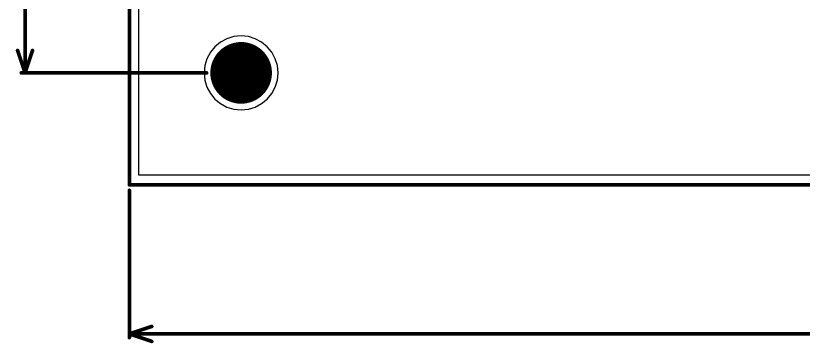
# Model space of a CAD drawing. Extents: x 41 to 201, y 4 to 127.
# Drawn here: x 40.5 to 94.2, y 4.4 to 26.8 of the extents above; entities that cross this region are included whole.
import ezdxf

# ---------------------------------------------------------------- set-up
doc = ezdxf.new("R2010")
doc.units = 0
for name, color, linetype in [('BOTTOMLAYER', 5, 'CONTINUOUS'), ('BOTTOMSOLDER', 6, 'CONTINUOUS'), ('MULTILAYER', 9, 'CONTINUOUS'), ('TOPLAYER', 1, 'CONTINUOUS'), ('TOPOVERLAY', 2, 'CONTINUOUS'), ('TOPSOLDER', 216, 'CONTINUOUS')]:
    doc.layers.add(name, color=color, linetype=linetype)

msp = doc.modelspace()

# ---------------------------------------------------------------- linework, layer by layer
at = {"layer": 'BOTTOMLAYER'}
for p, q in [((48.907, 15.887), (48.907, 113.653)), ((55.388, 25.332), (54.916, 25.188)), ((55.88, 25.38), (55.388, 25.332)), ((56.372, 25.332), (55.88, 25.38)), ((56.844, 25.188), (56.372, 25.332)), ((54.48, 24.955), (54.098, 24.642)), ((54.916, 25.188), (54.48, 24.955)), ((57.28, 24.955), (56.844, 25.188)), ((57.662, 24.642), (57.28, 24.955)), ((53.785, 24.26), (53.552, 23.824)), ((54.098, 24.642), (53.785, 24.26)), ((57.975, 24.26), (57.662, 24.642)), ((58.208, 23.824), (57.975, 24.26)), ((53.552, 23.824), (53.408, 23.352)), ((58.352, 23.352), (58.208, 23.824)), ((53.408, 23.352), (53.36, 22.86)), ((58.4, 22.86), (58.352, 23.352)), ((53.36, 22.86), (53.408, 22.368)), ((58.352, 22.368), (58.4, 22.86)), ((53.408, 22.368), (53.552, 21.896)), ((58.208, 21.896), (58.352, 22.368)), ((53.552, 21.896), (53.785, 21.46)), ((57.975, 21.46), (58.208, 21.896)), ((53.785, 21.46), (54.098, 21.078)), ((54.098, 21.078), (54.48, 20.765)), ((57.28, 20.765), (57.662, 21.078)), ((57.662, 21.078), (57.975, 21.46)), ((54.48, 20.765), (54.916, 20.532)), ((54.916, 20.532), (55.388, 20.388)), ((56.372, 20.388), (56.844, 20.532)), ((56.844, 20.532), (57.28, 20.765)), ((55.388, 20.388), (55.88, 20.34)), ((55.88, 20.34), (56.372, 20.388)), ((189.853, 15.887), (48.907, 15.887))]:
    msp.add_line(p, q, dxfattribs=at)
at = {"layer": 'BOTTOMLAYER', "const_width": 2}
msp.add_lwpolyline([(54.88, 22.86, 1), (56.88, 22.86, 1)], format="xyb", close=True, dxfattribs=at)
at = {"layer": 'BOTTOMSOLDER', "const_width": 2.102}
msp.add_lwpolyline([(54.829, 22.86, 1), (56.931, 22.86, 1)], format="xyb", close=True, dxfattribs=at)
at = {"layer": 'MULTILAYER', "const_width": 2}
msp.add_lwpolyline([(54.88, 22.86, 1), (56.88, 22.86, 1)], format="xyb", close=True, dxfattribs=at)
at = {"layer": 'TOPLAYER', "const_width": 2}
msp.add_lwpolyline([(54.88, 22.86, 1), (56.88, 22.86, 1)], format="xyb", close=True, dxfattribs=at)
at = {"layer": 'TOPOVERLAY', "const_width": 0.254}
for points in [[(48.26, 15.24), (48.26, 114.3)], [(41.148, 22.86), (41.148, 60.529)], [(40.64, 24.384), (41.148, 22.86)], [(41.148, 22.86), (41.656, 24.384)], [(40.894, 22.86), (53.524, 22.86)], [(48.26, 15.24), (190.5, 15.24)], [(48.26, 4.826), (48.26, 14.859)], [(48.26, 5.08), (49.784, 5.588)], [(48.26, 5.08), (114.505, 5.08)], [(48.26, 5.08), (49.784, 4.572)]]:
    msp.add_lwpolyline(points, dxfattribs=at)
at = {"layer": 'TOPOVERLAY', "const_width": 0.127}
for points in [[(40.577, 24.384, 1), (40.703, 24.384, 1)], [(41.593, 24.384, 1), (41.719, 24.384, 1)], [(40.831, 22.86, 1), (40.958, 22.86, 1)], [(41.084, 22.86, 1), (41.212, 22.86, 1)], [(41.084, 22.86, 1), (41.212, 22.86, 1)], [(41.084, 22.86, 1), (41.212, 22.86, 1)], [(53.461, 22.86, 1), (53.588, 22.86, 1)], [(48.197, 15.24, 1), (48.324, 15.24, 1)], [(48.197, 15.24, 1), (48.324, 15.24, 1)], [(48.197, 14.859, 1), (48.324, 14.859, 1)], [(49.72, 5.588, 1), (49.847, 5.588, 1)], [(48.197, 5.08, 1), (48.324, 5.08, 1)], [(48.197, 5.08, 1), (48.324, 5.08, 1)], [(48.197, 5.08, 1), (48.324, 5.08, 1)], [(48.197, 4.826, 1), (48.324, 4.826, 1)], [(49.72, 4.572, 1), (49.847, 4.572, 1)]]:
    msp.add_lwpolyline(points, format="xyb", close=True, dxfattribs=at)
at = {"layer": 'TOPSOLDER', "const_width": 2.102}
msp.add_lwpolyline([(54.829, 22.86, 1), (56.931, 22.86, 1)], format="xyb", close=True, dxfattribs=at)

doc.saveas('drawing.dxf')
